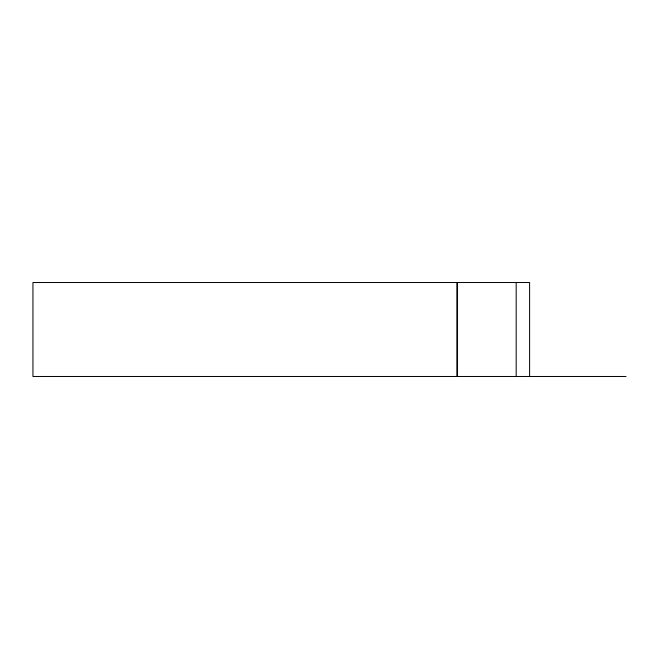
<?xml version="1.0" encoding="UTF-8"?>
<svg xmlns="http://www.w3.org/2000/svg" width="659" height="659" viewBox="0 0 659 659"><rect width="100%" height="100%" fill="white"/><g stroke="black" fill="none" stroke-linecap="round" stroke-linejoin="round"><path stroke-width="0.99" d="M626.05 376.478L32.95 376.478L32.95 282.522L529.605 282.522L529.605 376.478M516.186 282.546L516.186 376.478M457.461 282.522L457.461 376.478M456.901 282.522L456.901 376.478"/></g></svg>
